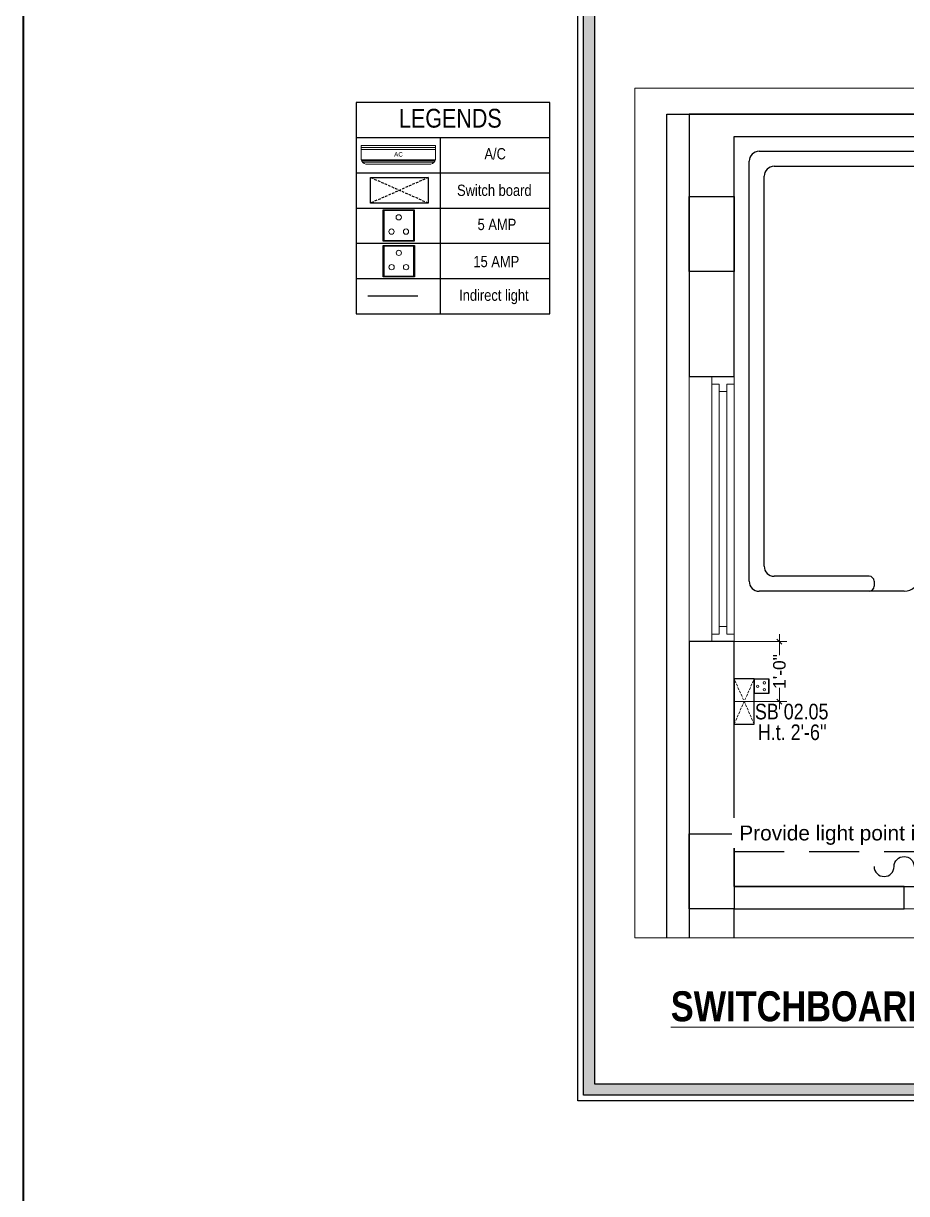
# Model space of a CAD drawing. Header units: millimetres. Extents: x 145796 to 148307, y -176303 to -174465.
# Drawn here: x 145795.5 to 145972.3, y -175216.4 to -174982.4 of the extents above; entities that cross this region are included whole.
import ezdxf

# ---------------------------------------------------------------- set-up
doc = ezdxf.new("R2010")
doc.units = ezdxf.units.MM
doc.header["$MEASUREMENT"] = 0
doc.header["$PDMODE"] = 2
for name, pattern in [('DASHED', [0.75, 0.5, -0.25]), ('DASHED2', [0.375, 0.25, -0.125]), ('DASHEDX2', [1.5, 1, -0.5])]:
    doc.linetypes.add(name, pattern=pattern)
doc.layers.get('Defpoints').update_dxf_attribs({"color": 220})
for name, color, linetype, lineweight in [('COLUMN', 1, 'Continuous', 30), ('DIM.', 250, 'Continuous', 13), ('el', 7, 'Continuous', 20), ('ELEC-wires', 1, 'DASHED2', 13), ('Electrical', 84, 'Continuous', 30), ('FUR1', 1, 'Continuous', 0), ('FURNITURE', 32, 'Continuous', 9), ('FURNITURE-1', 252, 'Continuous', 13), ('hatch-rcc', 251, 'Continuous', 9), ('Labelling', 1, 'Continuous', 25), ('NAME PLATE', 7, 'Continuous', 25), ('SECOND FLOOR', 7, 'Continuous', 9), ('SECOND FLOOR  ( PLINE )', 251, 'Continuous', 30), ('SECOND FLOOR ( DW_RAIL )', 7, 'Continuous', 9), ('wall', 7, 'Continuous', 30)]:
    doc.layers.add(name, color=color, linetype=linetype, lineweight=lineweight)
doc.layers.add('XX~SLAB ( PLINE )', color=251, linetype='Continuous', plot=False)
doc.styles.add('Aerial', font='arial.ttf')
doc.styles.get("Standard").update_dxf_attribs({"font": 'arial.ttf', "height": 6})
doc.styles.add('style4', font='ARIALN.TTF')
doc.dimstyles.new('Cn_BT_9 ( BOLD )', dxfattribs={"dimtxt": 2.5, "dimasz": 1, "dimexe": 1.5, "dimexo": 0, "dimgap": 0.09, "dimtad": 0, "dimdec": 0, "dimzin": 3, "dimdsep": 46, "dimlunit": 4, "dimtxsty": 'Aerial', "dimblk": 'OBLIQUE', "dimcen": 0.09, "dimdle": 1.5, "dimclrd": 1, "dimclre": 1, "dimclrt": 5, "dimadec": 0, "dimazin": 0, "dimtfac": 0.75, "dimtdec": 0, "dimtofl": 0, "dimtmove": 0, "dimatfit": 3, "dimldrblk": 'OBLIQUE', "dimfxl": 0, "dimtolj": 1, "dimtzin": 0, "dimlwd": 15, "dimlwe": 15, "dimarcsym": 0})

# ---------------------------------------------------------------- blocks, each defined once
blk = doc.blocks.new('ceiling')
at = {"layer": 'FURNITURE', "color": 9, "lineweight": 30, "true_color": 0xc7c8ca}
for p, q in [((142904.89, -176849.37, -0.13), (143012.89, -176849.37, -0.13)), ((142902.89, -176935.37, -0.13), (142902.89, -176851.37, -0.13)), ((142907.89, -176852.37, -0.13), (143014.89, -176852.37, -0.13)), ((142905.89, -176932.37, -0.13), (142905.89, -176854.37, -0.13)), ((142926.89, -176934.37, -0.13), (142907.89, -176934.37, -0.13)), ((142927.89, -176935.37, -0.13), (142927.89, -176936.37, -0.13)), ((142933.89, -176937.37, -0.13), (142904.89, -176937.37, -0.13))]:
    blk.add_line(p, q, dxfattribs=at)
at = {"layer": 'FURNITURE', "color": 3, "linetype": 'DASHEDX2', "lineweight": 30, "ltscale": 10}
blk.add_line((142899.89, -176989.42, -0.13), (143113.89, -176989.42, -0.13), dxfattribs=at)
at = {"layer": 'FURNITURE', "color": 9, "lineweight": 30, "ltscale": 10, "true_color": 0xc7c8ca}
blk.add_lwpolyline([(143113.89, -176996.42), (143113.89, -176988.42), (142899.89, -176988.42), (142899.89, -176996.42)], close=True, dxfattribs=at)
at = {"layer": 'FURNITURE', "color": 9, "lineweight": 25, "true_color": 0xc7c8ca, "elevation": -0.13}
blk.add_lwpolyline([(142927.89, -176992.42, 1), (142931.89, -176992.42, -1), (142935.89, -176992.42, 1)], format="xyb", dxfattribs=at)
at = {"layer": 'FURNITURE', "color": 9, "lineweight": 30, "true_color": 0xc7c8ca}
for centre, radius, start, end in [((142904.89, -176851.37, -0.13), 2, 90, 180), ((142907.89, -176854.37, -0.13), 2, 90, 180), ((142907.89, -176932.37, -0.13), 2, 180, 270), ((142926.89, -176935.37, -0.13), 1, 0, 90), ((142933.89, -176934.37, -0.13), 3, 270, 0), ((142904.89, -176935.37, -0.13), 2, 180, 270), ((142926.89, -176936.37, -0.13), 1, 270, 0)]:
    blk.add_arc(centre, radius, start, end, dxfattribs=at)
blk = doc.blocks.new('LAYOUT FILE')
at = {"layer": 'NAME PLATE', "true_color": 0xd39e00}
h = blk.add_hatch(color=42, dxfattribs=at)
h.paths.add_polyline_path([(3346889.83, -513806.18), (3346889.83, -514260.7), (3347535.56, -514260.7), (3347535.56, -513806.18)])
h.paths.add_polyline_path([(3346894.36, -513810.71), (3347531.03, -513810.71), (3347531.03, -514256.17), (3346894.36, -514256.17)], flags=16)
at = {"layer": 'NAME PLATE', "color": 42, "true_color": 0xd39e00}
for points in [[(3346887.56, -513803.91), (3347537.83, -513803.91), (3347537.83, -514262.96), (3346887.56, -514262.96)], [(3346889.83, -513806.18), (3347535.56, -513806.18), (3347535.56, -514260.7), (3346889.83, -514260.7)], [(3346894.36, -513810.71), (3347531.03, -513810.71), (3347531.03, -514256.17), (3346894.36, -514256.17)]]:
    blk.add_lwpolyline(points, close=True, dxfattribs=at)
blk = doc.blocks.new('RGH')
at = {"color": 242, "linetype": 'DASHED', "true_color": 0xcd2027}
for p, q in [((130318.55, 18194.22), (130309.54, 18198.2)), ((130318.55, 18198.2), (130309.54, 18194.22))]:
    blk.add_line(p, q, dxfattribs=at)
at = {"layer": 'ELEC-wires', "color": 5, "linetype": 'ByBlock', "lineweight": 30, "ltscale": 4}
blk.add_lwpolyline([(130309.54, 18198.2), (130318.55, 18198.2), (130318.55, 18194.22), (130309.54, 18194.22)], close=True, dxfattribs=at)
blk = doc.blocks.new('erfer')
at = {"layer": 'hatch-rcc', "lineweight": 30}
blk.add_lwpolyline([(1905.896, -1304.212), (1908.378, -1304.212), (1908.378, -1306.728), (1905.896, -1306.728)], close=True, dxfattribs=at)
at = {"layer": 'hatch-rcc'}
blk.add_lwpolyline([(1905.962, -1304.277), (1908.313, -1304.277), (1908.313, -1306.662), (1905.962, -1306.662)], close=True, dxfattribs=at)
for centre in [(1907.138, -1304.812), (1906.56, -1305.954), (1907.717, -1305.954)]:
    blk.add_circle(centre, 0.211, dxfattribs=at)
blk = doc.blocks.new('_Oblique')
at = {"layer": 'wall', "color": 0, "lineweight": -2}
blk.add_line((-0.5, -0.5), (0.5, 0.5), dxfattribs=at)
blk = doc.blocks.new('*D119')
at = {"layer": 'Defpoints', "color": 0, "ltscale": 10, "transparency": 16777216}
for p in [(145937.77, -175106, -0.13), (145937.77, -175118, -0.13), (145946.83, -175118)]:
    blk.add_point(p, dxfattribs=at)
at = {"layer": 'FURNITURE', "color": 1, "lineweight": 15, "ltscale": 10, "transparency": 16777216}
for p, q in [((145937.77, -175106), (145948.33, -175106)), ((145946.83, -175104.5), (145946.83, -175108.7)), ((145946.83, -175119.5), (145946.83, -175115.29)), ((145937.77, -175118), (145948.33, -175118))]:
    blk.add_line(p, q, dxfattribs=at)
for p, rotation in [((145946.83, -175106), 90), ((145946.83, -175118), 270)]:
    blk.add_blockref('_Oblique', p, dxfattribs=dict(at, rotation=rotation))
at = {"layer": 'FURNITURE', "color": 5, "ltscale": 10, "transparency": 16777216, "insert": (145946.83, -175112), "char_height": 2.5, "attachment_point": 5, "rotation": 90, "style": 'Aerial'}
blk.add_mtext('\\A1;1\'-0"', dxfattribs=at)
blk = doc.blocks.new('zw$7A8B')
at = {"layer": 'Electrical', "lineweight": 9}
for p, q in [((0, 12), (0, 2.9)), ((0.28, 2.07), (47.72, 2.07)), ((0.81, 1.24), (47.19, 1.24)), ((3.04, 0), (44.96, 0))]:
    blk.add_line(p, q, dxfattribs=at)
at = {"layer": 'Electrical', "lineweight": 9, "ltscale": 2}
for p, q in [((0, 12), (48, 12)), ((0, 2.9), (0, 12)), ((48, 12), (48, 2.9)), ((48, 2.9), (0, 2.9))]:
    blk.add_line(p, q, dxfattribs=at)
at = {"layer": 'Electrical', "lineweight": 9, "ltscale": 15}
for p, q in [((0, 10.69), (48, 10.69)), ((0, 9.53), (48, 9.53))]:
    blk.add_line(p, q, dxfattribs=at)
at = {"layer": 'Electrical', "lineweight": 9}
for centre, start, end in [((3.61, 3.64), 191.54791, 261.14859), ((44.39, 3.64), 278.85141, 348.45209)]:
    blk.add_arc(centre, 3.68, start, end, dxfattribs=at)
at = {"layer": 'Electrical', "ltscale": 10, "insert": (21.28, 7.81), "char_height": 2.929, "width": 6.7046, "attachment_point": 1}
blk.add_mtext('AC', dxfattribs=at)
blk = doc.blocks.new('16')
at = {"layer": 'hatch-rcc', "color": 1, "lineweight": 30}
blk.add_lwpolyline([(392822.828, -38266.866), (392825.128, -38266.866), (392825.128, -38269.198), (392822.828, -38269.198)], close=True, dxfattribs=at)
at = {"layer": 'hatch-rcc', "color": 1}
blk.add_lwpolyline([(392822.888, -38266.927), (392825.067, -38266.927), (392825.067, -38269.138), (392822.888, -38269.138)], close=True, dxfattribs=at)
for centre in [(392823.979, -38267.423), (392823.442, -38268.481), (392824.515, -38268.481)]:
    blk.add_circle(centre, 0.195, dxfattribs=at)

msp = doc.modelspace()

# ---------------------------------------------------------------- linework, layer by layer
at = {"color": 242, "linetype": 'DASHED', "lineweight": 25, "true_color": 0xcd2027}
for p, q in [((145876.56, -175018.33), (145864.97, -175013.19)), ((145876.56, -175013.19), (145864.97, -175018.33))]:
    msp.add_line(p, q, dxfattribs=at)
at = {"layer": 'COLUMN'}
for p, q in [((145928.77, -175017, -0.13), (145937.77, -175017, -0.13)), ((145928.77, -175032, -0.13), (145928.77, -175017, -0.13)), ((145937.77, -175017, -0.13), (145937.77, -175032, -0.13)), ((145937.77, -175032, -0.13), (145928.77, -175032, -0.13)), ((145928.77, -175144.5, -0.13), (145937.77, -175144.5, -0.13)), ((145928.77, -175159.5, -0.13), (145928.77, -175144.5, -0.13)), ((145937.77, -175144.5, -0.13), (145937.77, -175159.5, -0.13)), ((145937.77, -175159.5, -0.13), (145928.77, -175159.5, -0.13))]:
    msp.add_line(p, q, dxfattribs=at)
at = {"layer": 'ELEC-wires', "color": 5, "linetype": 'ByBlock', "lineweight": 30, "ltscale": 4}
msp.add_lwpolyline([(145864.97, -175013.19), (145876.56, -175013.19), (145876.56, -175018.33), (145864.97, -175018.33)], close=True, dxfattribs=at)
at = {"layer": 'Electrical', "color": 0}
for p, q in [((145862.1, -175005.21), (145900.86, -175005.21)), ((145878.91, -175005.21), (145878.91, -175040.44)), ((145862.1, -175012.25), (145900.86, -175012.25)), ((145862.1, -175019.3), (145900.86, -175019.3)), ((145862.1, -175026.35), (145900.86, -175026.35)), ((145862.1, -175033.4), (145900.86, -175033.4))]:
    msp.add_line(p, q, dxfattribs=at)
msp.add_lwpolyline([(145862.1, -175040.44), (145900.86, -175040.44), (145900.86, -174998.16), (145862.1, -174998.16)], close=True, dxfattribs=at)
at = {"layer": 'FURNITURE', "color": 3, "linetype": 'DASHEDX2', "lineweight": 30, "ltscale": 10}
msp.add_line((145864.45, -175036.85), (145876.37, -175036.85), dxfattribs=at)
at = {"layer": 'FURNITURE', "color": 3, "lineweight": 40, "ltscale": 10}
msp.add_lwpolyline([(145795.53, -174465.15), (148306.79, -174465.15), (148306.79, -175526.09), (145795.53, -175526.09)], close=True, dxfattribs=at)
at = {"layer": 'Labelling', "lineweight": 0, "ltscale": 10}
for p, q in [((146166.04, -174995.32), (145917.9, -174995.32)), ((145917.9, -174995.32), (145917.9, -175165.25)), ((145917.9, -175165.25), (146166.04, -175165.25))]:
    msp.add_line(p, q, dxfattribs=at)
at = {"layer": 'SECOND FLOOR'}
for p, q in [((145928.77, -175000.5, -0.13), (146166.04, -175000.5, -0.13)), ((145928.77, -175000.5, -0.13), (145928.77, -175165.25, -0.13)), ((145937.77, -175155, -0.13), (145937.77, -175005, -0.13)), ((145937.77, -175005, -0.13), (146151.77, -175005, -0.13)), ((145937.77, -175053, -0.13), (145928.77, -175053, -0.13)), ((145937.77, -175106, -0.13), (145928.77, -175106, -0.13)), ((145937.77, -175155, -0.13), (145971.77, -175155, -0.13)), ((145971.77, -175159.5, -0.13), (145971.77, -175155, -0.13)), ((145937.77, -175159.5, -0.13), (146098.77, -175159.5, -0.13)), ((145937.77, -175165.25, -0.13), (145937.77, -175159.5, -0.13))]:
    msp.add_line(p, q, dxfattribs=at)
at = {"layer": 'SECOND FLOOR  ( PLINE )'}
for p, q in [((146011.77, -175000.5, -0.13), (145928.77, -175000.5, -0.13)), ((145928.77, -175000.5, -0.13), (145928.77, -175053, -0.13)), ((145937.77, -175005, -0.13), (146011.77, -175005, -0.13)), ((145937.77, -175053, -0.13), (145937.77, -175005, -0.13)), ((145928.77, -175053, -0.13), (145937.77, -175053, -0.13)), ((145933.27, -175106, -0.13), (145928.77, -175106, -0.13)), ((145928.77, -175106, -0.13), (145928.77, -175165.25, -0.13)), ((145937.77, -175106, -0.13), (145933.27, -175106, -0.13)), ((145937.77, -175155, -0.13), (145937.77, -175106, -0.13)), ((145971.77, -175155, -0.13), (145937.77, -175155, -0.13)), ((145971.77, -175159.5, -0.13), (145971.77, -175155, -0.13)), ((145937.77, -175165.25, -0.13), (145937.77, -175159.5, -0.13)), ((145937.77, -175159.5, -0.13), (145971.77, -175159.5, -0.13))]:
    msp.add_line(p, q, dxfattribs=at)
at = {"layer": 'SECOND FLOOR ( DW_RAIL )'}
for p, q in [((145937.77, -175053, -0.13), (145933.27, -175053, -0.13)), ((145933.27, -175053, -0.13), (145933.27, -175054.5, -0.13)), ((145937.77, -175053, -0.13), (145933.27, -175053, -0.13)), ((145933.27, -175053, -0.13), (145933.27, -175106, -0.13)), ((145933.27, -175054.5, -0.13), (145934.77, -175054.5, -0.13)), ((145934.77, -175054.5, -0.13), (145934.77, -175056, -0.13)), ((145936.27, -175056, -0.13), (145936.27, -175054.5, -0.13)), ((145936.27, -175054.5, -0.13), (145937.77, -175054.5, -0.13)), ((145937.77, -175054.5, -0.13), (145937.77, -175053, -0.13)), ((145937.77, -175106, -0.13), (145937.77, -175053, -0.13)), ((145934.77, -175103, -0.13), (145934.77, -175056, -0.13)), ((145934.77, -175056, -0.13), (145936.27, -175056, -0.13)), ((145934.77, -175056, -0.13), (145936.27, -175056, -0.13)), ((145936.27, -175056, -0.13), (145936.27, -175103, -0.13)), ((145936.27, -175103, -0.13), (145934.77, -175103, -0.13)), ((145936.27, -175103, -0.13), (145934.77, -175103, -0.13)), ((145934.77, -175103, -0.13), (145934.77, -175104.5, -0.13)), ((145936.27, -175104.5, -0.13), (145936.27, -175103, -0.13)), ((145934.77, -175104.5, -0.13), (145933.27, -175104.5, -0.13)), ((145933.27, -175104.5, -0.13), (145933.27, -175106, -0.13)), ((145933.27, -175106, -0.13), (145937.77, -175106, -0.13)), ((145933.27, -175106, -0.13), (145937.77, -175106, -0.13)), ((145937.77, -175104.5, -0.13), (145936.27, -175104.5, -0.13)), ((145937.77, -175106, -0.13), (145937.77, -175104.5, -0.13))]:
    msp.add_line(p, q, dxfattribs=at)
at = {"layer": 'XX~SLAB ( PLINE )'}
for p, q in [((145924.27, -175165.25, -0.13), (145924.27, -175000.5, -0.13)), ((145924.27, -175000.5, -0.13), (146166.04, -175000.5, -0.13))]:
    msp.add_line(p, q, dxfattribs=at)

# ---------------------------------------------------------------- block references
at = {"xscale": 0.3097614652682709, "yscale": 0.3097614652682709, "zscale": 0.3097614652682709}
msp.add_blockref('zw$7A8B', (145863.12, -175010.52), dxfattribs=at)
at = {"layer": 'el', "color": 18, "true_color": 0x000000, "xscale": 2.700606383389656, "yscale": 2.700606383389656, "zscale": 2.700606383389656}
msp.add_blockref('16', (-914992.28, -71683.02, 1.31), dxfattribs=at)
at = {"layer": 'ELEC-wires', "linetype": 'ByBlock', "lineweight": -3, "xscale": -1, "rotation": 90}
msp.add_blockref('RGH', (164135.98, -44803.95, -0.13), dxfattribs=at)
at = {"layer": 'FURNITURE', "lineweight": 30}
msp.add_blockref('ceiling', (3037.88, 1841.42), dxfattribs=at)
at = {"layer": 'FURNITURE-1', "xscale": 2.503273280072637, "yscale": 2.503273280072637, "zscale": 2.503273280072637}
msp.add_blockref('erfer', (141096.56, -171754.85), dxfattribs=at)
at = {"layer": 'FURNITURE-1', "xscale": 1.18092012721511, "yscale": 1.18092012721511, "zscale": 1.18092012721511, "rotation": 89.99999999999999}
msp.add_blockref('erfer', (144401.59, -177367.13, -0.13), dxfattribs=at)
at = {"layer": 'NAME PLATE', "lineweight": 0, "xscale": 0.4925794017237956, "yscale": 0.4925794017237956, "zscale": 0.4925794017237956}
msp.add_blockref('LAYOUT FILE', (-1502701.37, 78117.48, 0.13), dxfattribs=at)

# ---------------------------------------------------------------- texts
at = {"layer": 'DIM.', "color": 1, "insert": (145925.08, -175175.96), "char_height": 6, "attachment_point": 1}
msp.add_mtext_dynamic_manual_height_columns('{\\fArial Narrow|b1|i0|c0|p34;\\LSWITCHBOARD LAYOUT}', width=95.4506, gutter_width=1, heights=[0], dxfattribs=at)
at = {"layer": 'FUR1', "color": 1, "style": 'style4'}
msp.add_text("H.t. 2'-6''", height=3.1217, dxfattribs=at).set_placement((145942.51, -175125.71))
at = {"layer": 'FUR1', "color": 1, "attachment_point": 5, "style": 'style4'}
for s, insert, char_height in [('LEGENDS', (145880.97, -175001.36), 3.754), ('A/C', (145889.94, -175008.45), 2.252), ('Switch board', (145889.77, -175015.76), 2.2521), ('5 AMP', (145890.29, -175022.59), 2.252), ('15 AMP', (145890.17, -175030.02), 2.252), ('Indirect light', (145889.68, -175037.07), 2.2521)]:
    msp.add_mtext_dynamic_manual_height_columns(s, width=50.7877, gutter_width=0.702, heights=[2.69], dxfattribs=dict(at, insert=insert, char_height=char_height))
at = {"layer": 'Labelling', "color": 5, "style": 'style4'}
msp.add_text('SB 02.05', height=3.122, dxfattribs=at).set_placement((145941.92, -175121.57))

# ---------------------------------------------------------------- dimensions: what is measured, and where the dimension line sits
at = {"layer": 'FURNITURE', "ltscale": 10}
dim = msp.add_linear_dim(base=(145946.83, -175118), p1=(145937.77, -175106, -0.13), p2=(145937.77, -175118, -0.13), angle=90, dimstyle='Cn_BT_9 ( BOLD )', dxfattribs=at)
dim.commit()
dim.dimension.update_dxf_attribs({"geometry": '*D119', "text_midpoint": (145946.83, -175112)})

# ---------------------------------------------------------------- next in the draw order: texts
at = {"layer": 'FUR1', "color": 1, "insert": (145966.88, -175144.75), "char_height": 2.9839, "width": 56.1722, "attachment_point": 5, "style": 'style4', "bg_fill": 2}
msp.add_mtext('\\A1;\\pxql;{\\fArial|b0|i0|c0|p34;Provide light point in pelmet}', dxfattribs=at)

doc.saveas('drawing.dxf')
